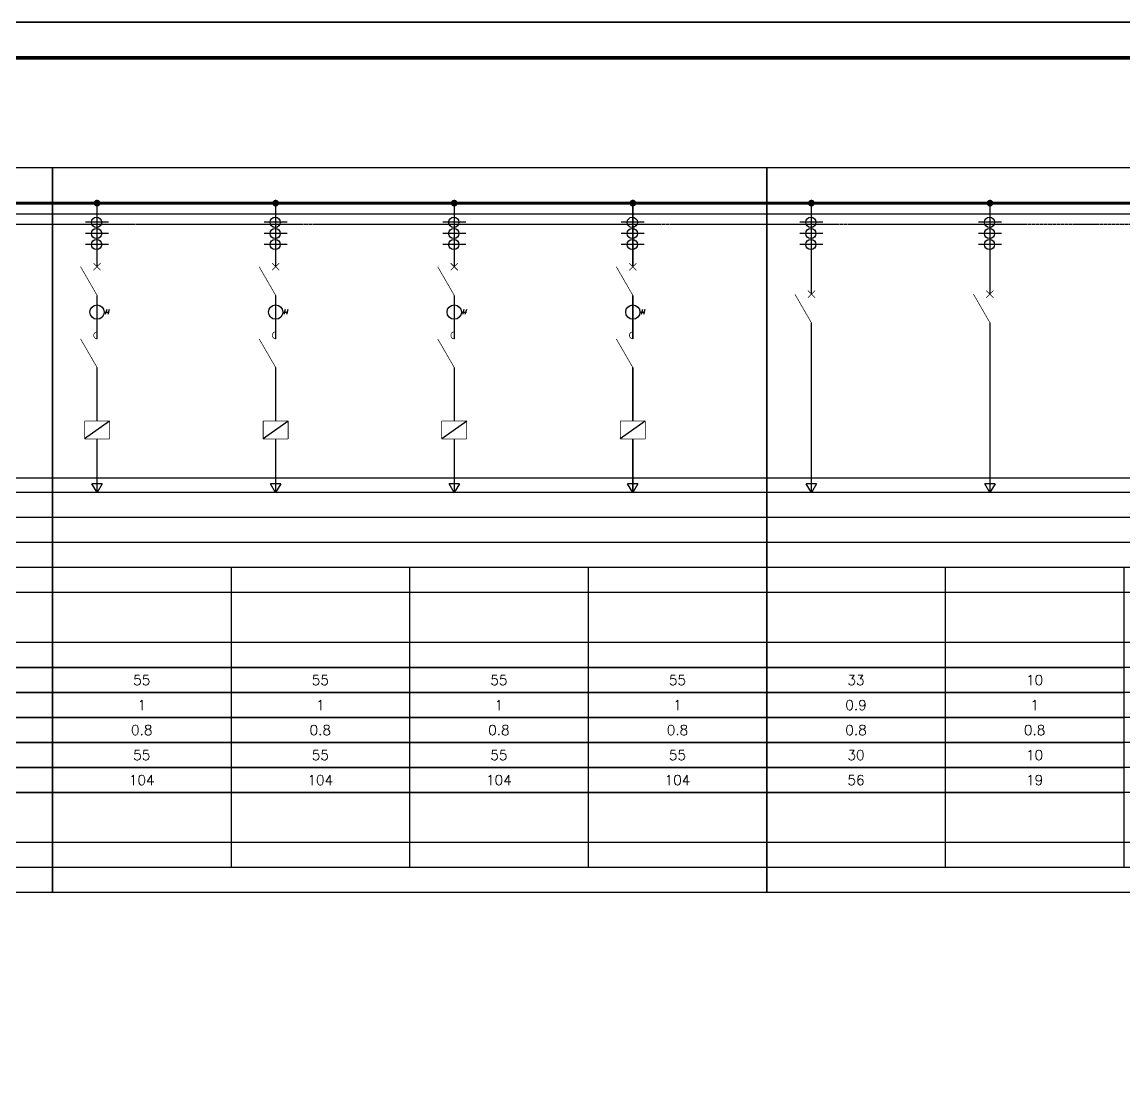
# Model space of a CAD drawing. Extents: x 776418 to 2076422, y -1170708 to 498544.
# Drawn here: x 944717 to 975570, y -1141008 to -1111308 of the extents above; entities that cross this region are included whole.
import ezdxf

# ---------------------------------------------------------------- set-up
doc = ezdxf.new("R2010")
doc.units = 0
doc.header["$LTSCALE"] = 1000
doc.header["$MEASUREMENT"] = 0
doc.linetypes.add('CENTER2', pattern=[1.125, 0.75, -0.125, 0.125, -0.125])
doc.linetypes.add('DOTE', pattern=[2.42, 2, -0.2, 0.02, -0.2])
doc.layers.get('0').update_dxf_attribs({"linetype": 'CONTINUOUS'})
for name, color, linetype in [('D', 3, 'CONTINUOUS'), ('DIM-动力', 3, 'CONTINUOUS'), ('ELEMENT', 3, 'CONTINUOUS'), ('TEL_DIM', 3, 'CONTINUOUS'), ('TEL_TITLE', 7, 'CONTINUOUS'), ('WIRE', 4, 'CONTINUOUS'), ('WIRE-接地', 4, 'CONTINUOUS'), ('WIRE-控制', 4, 'DOTE'), ('WIRE-系统', 4, 'CONTINUOUS'), ('WIRE-通讯', 4, 'CONTINUOUS'), ('电气', 6, 'CONTINUOUS'), ('电气表格', 4, 'CONTINUOUS')]:
    doc.layers.add(name, color=color, linetype=linetype)
doc.layers.add('DIM_MODI', color=6, linetype='CONTINUOUS', plot=False)
doc.styles.add('_TCH_DIM', font='SIMPLEX', dxfattribs={"bigfont": 'GBCBIG'})
doc.styles.add('TG_LINETYPE', font='SIMPLEX', dxfattribs={"width": 0.8, "height": 3, "bigfont": 'HZTXT'})
doc.linetypes.add('TG_接地', pattern='A,0.75,0,["/",TG_LINETYPE,S=0.05,R=-8.594367,X=-0.1,Y=-0.045],0.65,-0.13,0.13,-0.13', length=2)

# ---------------------------------------------------------------- blocks, each defined once
blk = doc.blocks.new('A$C47196D5D')
at = {"layer": 'ELEMENT'}
blk.add_line((700, 250), (0, -250), dxfattribs=at)
at = {"layer": 'ELEMENT', "const_width": 20}
for points in [[(0, 250), (700, 250)], [(0, -250), (0, 250)], [(700, 250), (700, -250)], [(700, -250), (0, -250)]]:
    blk.add_lwpolyline(points, dxfattribs=at)
blk = doc.blocks.new('断路器')
at = {"layer": 'ELEMENT', "const_width": 20}
for points in [[(-700, 100), (-900, -100)], [(-700, -100), (-900, 100)], [(0, 0), (-800, -462)]]:
    blk.add_lwpolyline(points, dxfattribs=at)
blk = doc.blocks.new('接触器')
at = {"layer": 'ELEMENT', "const_width": 20}
blk.add_lwpolyline([(-1000, 0, 0.934541), (-800, 0, -0.934541)], format="xyb", dxfattribs=at)
blk.add_lwpolyline([(0, 0), (-800, -462)], dxfattribs=at)
blk = doc.blocks.new('RCY45')
at = {"layer": 'D'}
for p, q in [((0, -2.5), (-1.5, 0)), ((1.5, 0), (-1.5, 0)), ((1.5, 0), (0, -2.5))]:
    blk.add_line(p, q, dxfattribs=at)
blk = doc.blocks.new('A$C678C1423')
at = {"layer": 'ELEMENT'}
for p, q in [((200, -3050, 353), (340, -3050, 353)), ((270, -2980, 353), (230, -3120, 353)), ((340, -2980, 353), (300, -3120, 353))]:
    blk.add_line(p, q, dxfattribs=at)
blk.add_circle((0, -3050, 353), 200, dxfattribs=at)
at = {"layer": 'WIRE-系统', "linetype": 'Continuous', "const_width": 90}
blk.add_lwpolyline([(50, 0, 1), (-50, 0, 1)], format="xyb", close=True, dxfattribs=at)
at = {"layer": 'WIRE-系统', "linetype": 'Continuous', "const_width": 40}
for points in [[(0, 0), (0, -1780)], [(0, -4600), (0, -6100)]]:
    blk.add_lwpolyline(points, dxfattribs=at)
for points, elevation in [([(0, -2580), (0, -3800)], 353), ([(0, -6600), (0, -8100)], -1858)]:
    blk.add_lwpolyline(points, dxfattribs=dict(at, elevation=elevation))
at = {"layer": 'DIM_MODI'}
blk.add_blockref('A$C47196D5D', (-350, -6350), dxfattribs=at)
at = {"layer": 'ELEMENT', "rotation": 270}
for name, p in [('断路器', (0, -2580, -1152)), ('接触器', (0, -4600, 353))]:
    blk.add_blockref(name, p, dxfattribs=at)
at = {"layer": '电气', "xscale": 96.8000000002794, "yscale": 96.8000000002794, "zscale": 96.8000000002794}
blk.add_blockref('RCY45', (0, -7858, 353), dxfattribs=at)
blk = doc.blocks.new('*T149')
at = {"color": 0, "linetype": 'ByBlock', "lineweight": -2, "transparency": 16777216}
for p, q in [((0, 0), (5000, 0)), ((0, 0), (0, -3500)), ((5000, 0), (5000, -3500)), ((0, -700), (5000, -700)), ((0, -1400), (5000, -1400)), ((0, -2100), (5000, -2100)), ((0, -2800), (5000, -2800)), ((0, -3500), (5000, -3500))]:
    blk.add_line(p, q, dxfattribs=at)
at = {"color": 0, "transparency": 16777216, "char_height": 280, "width": 4999.88, "attachment_point": 5, "style": '_TCH_DIM'}
for s, insert in [('55', (2500, -350)), ('1', (2500, -1050)), ('0.8', (2500, -1750)), ('55', (2500, -2450)), ('104', (2500, -3150))]:
    blk.add_mtext(s, dxfattribs=dict(at, insert=insert))
blk = doc.blocks.new('*T151')
at = {"color": 0, "linetype": 'ByBlock', "lineweight": -2, "transparency": 16777216}
for p, q in [((0, 0), (5000, 0)), ((0, 0), (0, -3500)), ((5000, 0), (5000, -3500)), ((0, -700), (5000, -700)), ((0, -1400), (5000, -1400)), ((0, -2100), (5000, -2100)), ((0, -2800), (5000, -2800)), ((0, -3500), (5000, -3500))]:
    blk.add_line(p, q, dxfattribs=at)
at = {"color": 0, "transparency": 16777216, "char_height": 280, "width": 4999.88, "attachment_point": 5, "style": '_TCH_DIM'}
for s, insert in [('10', (2500, -350)), ('1', (2500, -1050)), ('0.8', (2500, -1750)), ('10', (2500, -2450)), ('19', (2500, -3150))]:
    blk.add_mtext(s, dxfattribs=dict(at, insert=insert))
blk = doc.blocks.new('*T152')
at = {"color": 0, "linetype": 'ByBlock', "lineweight": -2, "transparency": 16777216}
for p, q in [((0, 0), (5000, 0)), ((0, 0), (0, -3500)), ((5000, 0), (5000, -3500)), ((0, -700), (5000, -700)), ((0, -1400), (5000, -1400)), ((0, -2100), (5000, -2100)), ((0, -2800), (5000, -2800)), ((0, -3500), (5000, -3500))]:
    blk.add_line(p, q, dxfattribs=at)
at = {"color": 0, "transparency": 16777216, "char_height": 280, "width": 4999.88, "attachment_point": 5, "style": '_TCH_DIM'}
for s, insert in [('33', (2500, -350)), ('0.9', (2500, -1050)), ('0.8', (2500, -1750)), ('30', (2500, -2450)), ('56', (2500, -3150))]:
    blk.add_mtext(s, dxfattribs=dict(at, insert=insert))
blk = doc.blocks.new('*T154')
at = {"color": 0, "linetype": 'ByBlock', "lineweight": -2, "transparency": 16777216}
for p, q in [((0, 0), (5000, 0)), ((0, 0), (0, -3500)), ((5000, 0), (5000, -3500)), ((0, -700), (5000, -700)), ((0, -1400), (5000, -1400)), ((0, -2100), (5000, -2100)), ((0, -2800), (5000, -2800)), ((0, -3500), (5000, -3500))]:
    blk.add_line(p, q, dxfattribs=at)
at = {"color": 0, "transparency": 16777216, "char_height": 280, "width": 4999.88, "attachment_point": 5, "style": '_TCH_DIM'}
for s, insert in [('45', (2500, -350)), ('1', (2500, -1050)), ('0.8', (2500, -1750)), ('45', (2500, -2450)), ('85', (2500, -3150))]:
    blk.add_mtext(s, dxfattribs=dict(at, insert=insert))
blk = doc.blocks.new('*T145')
at = {"color": 0, "linetype": 'ByBlock', "lineweight": -2, "transparency": 16777216}
for p, q in [((0, 0), (5000, 0)), ((0, 0), (0, -3500)), ((5000, 0), (5000, -3500)), ((0, -700), (5000, -700)), ((0, -1400), (5000, -1400)), ((0, -2100), (5000, -2100)), ((0, -2800), (5000, -2800)), ((0, -3500), (5000, -3500))]:
    blk.add_line(p, q, dxfattribs=at)
at = {"color": 0, "transparency": 16777216, "char_height": 280, "width": 4999.88, "attachment_point": 5, "style": '_TCH_DIM'}
for s, insert in [('55', (2500, -350)), ('1', (2500, -1050)), ('0.8', (2500, -1750)), ('55', (2500, -2450)), ('104', (2500, -3150))]:
    blk.add_mtext(s, dxfattribs=dict(at, insert=insert))
blk = doc.blocks.new('*T146')
at = {"color": 0, "linetype": 'ByBlock', "lineweight": -2, "transparency": 16777216}
for p, q in [((0, 0), (5000, 0)), ((0, 0), (0, -3500)), ((5000, 0), (5000, -3500)), ((0, -700), (5000, -700)), ((0, -1400), (5000, -1400)), ((0, -2100), (5000, -2100)), ((0, -2800), (5000, -2800)), ((0, -3500), (5000, -3500))]:
    blk.add_line(p, q, dxfattribs=at)
at = {"color": 0, "transparency": 16777216, "char_height": 280, "width": 4999.88, "attachment_point": 5, "style": '_TCH_DIM'}
for s, insert in [('55', (2500, -350)), ('1', (2500, -1050)), ('0.8', (2500, -1750)), ('55', (2500, -2450)), ('104', (2500, -3150))]:
    blk.add_mtext(s, dxfattribs=dict(at, insert=insert))
blk = doc.blocks.new('*T147')
at = {"color": 0, "linetype": 'ByBlock', "lineweight": -2, "transparency": 16777216}
for p, q in [((0, 0), (5000, 0)), ((0, 0), (0, -3500)), ((5000, 0), (5000, -3500)), ((0, -700), (5000, -700)), ((0, -1400), (5000, -1400)), ((0, -2100), (5000, -2100)), ((0, -2800), (5000, -2800)), ((0, -3500), (5000, -3500))]:
    blk.add_line(p, q, dxfattribs=at)
at = {"color": 0, "transparency": 16777216, "char_height": 280, "width": 4999.88, "attachment_point": 5, "style": '_TCH_DIM'}
for s, insert in [('55', (2500, -350)), ('1', (2500, -1050)), ('0.8', (2500, -1750)), ('55', (2500, -2450)), ('104', (2500, -3150))]:
    blk.add_mtext(s, dxfattribs=dict(at, insert=insert))
blk = doc.blocks.new('A$C00115E70')
at = {"layer": 'WIRE-通讯', "ltscale": 0.001}
blk.add_lwpolyline([(-84100, 59400), (0, 59400), (0, 0), (-84100, 0)], close=True, dxfattribs=at)

msp = doc.modelspace()

# ---------------------------------------------------------------- linework, layer by layer
at = {"color": 2}
for centre in [(946804, -1116914, -4453), (951804, -1116914, -5186), (956804, -1116914, -6250), (961804, -1116914, -8181), (966804, -1116914, -1185), (971804, -1116914, -3929), (946804, -1117226, -4453), (951804, -1117226, -5186), (956804, -1117226, -6250), (961804, -1117226, -8181), (966804, -1117226, -1185), (971804, -1117226, -3929), (946804, -1117537, -4453), (951804, -1117537, -5186), (956804, -1117537, -6250), (961804, -1117537, -8181), (966804, -1117537, -1185), (971804, -1117537, -3929)]:
    msp.add_circle(centre, 143, dxfattribs=at)
at = {"layer": 'DIM-动力', "ltscale": 0.001}
msp.add_lwpolyline([(908431, -1170708), (992531, -1170708), (992531, -1111308), (908431, -1111308)], close=True, dxfattribs=at)
at = {"layer": 'TEL_TITLE'}
msp.add_lwpolyline([(908431, -1170708), (992531, -1170708), (992531, -1111308), (908431, -1111308)], close=True, dxfattribs=at)
at = {"layer": 'TEL_TITLE', "const_width": 100}
msp.add_lwpolyline([(910931, -1169708), (991531, -1169708), (991531, -1112308), (910931, -1112308)], close=True, dxfattribs=at)
at = {"layer": 'WIRE', "color": 4}
for p, q in [((947139, -1116914, -4453), (946496, -1116914, -4453)), ((952139, -1116914, -5186), (951496, -1116914, -5186)), ((957139, -1116914, -6250), (956496, -1116914, -6250)), ((962139, -1116914, -8181), (961496, -1116914, -8181)), ((967139, -1116914, -1185), (966496, -1116914, -1185)), ((972139, -1116914, -3929), (971496, -1116914, -3929)), ((947139, -1117226, -4453), (946496, -1117226, -4453)), ((952139, -1117226, -5186), (951496, -1117226, -5186)), ((957139, -1117226, -6250), (956496, -1117226, -6250)), ((962139, -1117226, -8181), (961496, -1117226, -8181)), ((967139, -1117226, -1185), (966496, -1117226, -1185)), ((972139, -1117226, -3929), (971496, -1117226, -3929)), ((947139, -1117537, -4453), (946496, -1117537, -4453)), ((952139, -1117537, -5186), (951496, -1117537, -5186)), ((957139, -1117537, -6250), (956496, -1117537, -6250)), ((962139, -1117537, -8181), (961496, -1117537, -8181)), ((967139, -1117537, -1185), (966496, -1117537, -1185)), ((972139, -1117537, -3929), (971496, -1117537, -3929))]:
    msp.add_line(p, q, dxfattribs=at)
at = {"layer": 'WIRE-接地', "color": 4, "linetype": 'TG_接地'}
for p, q in [((925568, -1124072, -1437), (945568, -1124072, -322)), ((945568, -1124072, -3701), (965568, -1124072, -2586)), ((965568, -1124072, -432), (980571, -1124072, 404))]:
    msp.add_line(p, q, dxfattribs=at)
at = {"layer": 'WIRE-控制', "linetype": 'CENTER2', "ltscale": 0.1}
for p, q in [((976677, -1116978, -3063), (932371, -1116978, -2652)), ((945568, -1116978, -6074), (937918, -1116978, -4331)), ((945568, -1116978, -2725), (942918, -1116978, -2121)), ((947518, -1116978, -4453), (945568, -1116978, -4853)), ((948068, -1116978, -5098), (947918, -1116978, -5098)), ((952518, -1116978, -5516), (947918, -1116978, -4468)), ((957518, -1116978, -6579), (952918, -1116978, -5531)), ((962518, -1116978, -7643), (957918, -1116978, -6594)), ((965568, -1116978, -9129), (962918, -1116978, -8525)), ((967518, -1116978, -1185), (965568, -1116978, -1584)), ((968068, -1116978, -1830), (967918, -1116978, -1830)), ((972518, -1116978, -2248), (967918, -1116978, -1200))]:
    msp.add_line(p, q, dxfattribs=at)
at = {"layer": 'WIRE-系统', "linetype": 'Continuous'}
for p, q in [((925568, -1116678, -2589), (945568, -1116678, -1474)), ((945568, -1116678, -4853), (965568, -1116678, -3738)), ((965568, -1116678, -1584), (980571, -1116678, -748))]:
    msp.add_line(p, q, dxfattribs=at)
for points, const_width, elevation in [([(945568, -1116378), (925568, -1116378)], 90, -3342), ([(965568, -1116378), (945568, -1116378)], 90, -5605), ([(980571, -1116378), (965568, -1116378)], 90, -2337), ([(966818, -1116378), (966818, -1118926)], 40, -1185), ([(971818, -1116378), (971818, -1118926)], 40, -4258), ([(966818, -1119726), (966818, -1124478)], 40, -832), ([(971818, -1119726), (971818, -1124478)], 40, -3905)]:
    msp.add_lwpolyline(points, dxfattribs=dict(at, const_width=const_width, elevation=elevation))
at = {"layer": 'WIRE-系统', "linetype": 'Continuous', "const_width": 90}
for points, elevation in [([(966868, -1116378, 1), (966768, -1116378, 1)], -1185), ([(971868, -1116378, 1), (971768, -1116378, 1)], -4258)]:
    msp.add_lwpolyline(points, format="xyb", close=True, dxfattribs=dict(at, elevation=elevation))
at = {"layer": '电气表格'}
for p, q in [((945568, -1124478, -1474), (925568, -1124478, -2589)), ((965568, -1124478, -3738), (945568, -1124478, -4853)), ((980571, -1124478, -748), (965568, -1124478, -1584)), ((945568, -1125178, -1474), (925568, -1125178, -2589)), ((965568, -1125178, -3738), (945568, -1125178, -4853)), ((980571, -1125178, -748), (965568, -1125178, -1584)), ((945568, -1125878, -1474), (925568, -1125878, -2589)), ((965568, -1125878, -3738), (945568, -1125878, -4853)), ((980571, -1125878, -748), (965568, -1125878, -1584)), ((945568, -1126578, -1474), (925568, -1126578, -2589)), ((965568, -1126578, -3738), (945568, -1126578, -4853)), ((950568, -1126578, -5163), (950568, -1134978, -4468)), ((955568, -1126578, -6226), (955568, -1134978, -5532)), ((960568, -1126578, -6226), (960568, -1134978, -5532)), ((980571, -1126578, -748), (965568, -1126578, -1584)), ((970568, -1126578, -1989), (970568, -1134978, -1294)), ((975568, -1126578, -2958), (975568, -1134978, -2263)), ((945568, -1127278, -1474), (925568, -1127278, -2589)), ((965568, -1127278, -3738), (945568, -1127278, -4853)), ((980571, -1127278, -748), (965568, -1127278, -1584)), ((945568, -1128678, -1474), (925568, -1128678, -2589)), ((965568, -1128678, -3738), (945568, -1128678, -4853)), ((980571, -1128678, -748), (965568, -1128678, -1584)), ((945568, -1129378, 1706), (925568, -1129378, -2604)), ((965568, -1129378, -557), (945568, -1129378, -4867)), ((980571, -1129378, 1634), (965568, -1129378, -1599)), ((945568, -1130078, 1706), (925568, -1130078, -2604)), ((948068, -1130078, -5283), (945568, -1130078, -4853)), ((965568, -1130078, -557), (945568, -1130078, -4867)), ((953068, -1130078, -6346), (950568, -1130078, -5916)), ((958068, -1130078, -6346), (955568, -1130078, -5916)), ((963068, -1130078, -3019), (960568, -1130078, -2589)), ((968068, -1130078, -2014), (965568, -1130078, -1584)), ((980571, -1130078, 1634), (965568, -1130078, -1599)), ((973068, -1130078, -3909), (970568, -1130078, -3479)), ((945568, -1130778, 1706), (925568, -1130778, -2604)), ((948068, -1130778, -5283), (945568, -1130778, -4853)), ((965568, -1130778, -557), (945568, -1130778, -4867)), ((953068, -1130778, -6346), (950568, -1130778, -5916)), ((958068, -1130778, -6346), (955568, -1130778, -5916)), ((963068, -1130778, -3019), (960568, -1130778, -2589)), ((968068, -1130778, -2014), (965568, -1130778, -1584)), ((980571, -1130778, 1634), (965568, -1130778, -1599)), ((973068, -1130778, -3909), (970568, -1130778, -3479)), ((945568, -1131478, 1706), (925568, -1131478, -2604)), ((948068, -1131478, -5283), (945568, -1131478, -4853)), ((965568, -1131478, -557), (945568, -1131478, -4867)), ((953068, -1131478, -6346), (950568, -1131478, -5916)), ((958068, -1131478, -6346), (955568, -1131478, -5916)), ((963068, -1131478, -3019), (960568, -1131478, -2589)), ((968068, -1131478, -2014), (965568, -1131478, -1584)), ((980571, -1131478, 1634), (965568, -1131478, -1599)), ((973068, -1131478, -3909), (970568, -1131478, -3479)), ((945568, -1132178, 1706), (925568, -1132178, -2604)), ((948068, -1132178, -5283), (945568, -1132178, -4853)), ((965568, -1132178, -557), (945568, -1132178, -4867)), ((953068, -1132178, -6346), (950568, -1132178, -5916)), ((958068, -1132178, -6346), (955568, -1132178, -5916)), ((963068, -1132178, -3019), (960568, -1132178, -2589)), ((968068, -1132178, -2014), (965568, -1132178, -1584)), ((980571, -1132178, 1634), (965568, -1132178, -1599)), ((973068, -1132178, -3909), (970568, -1132178, -3479)), ((945568, -1132878, -2335), (925568, -1132878, -2589)), ((945568, -1132878, -1474), (925568, -1132878, -2589)), ((965568, -1132878, -4598), (945568, -1132878, -4853)), ((965568, -1132878, -3738), (945568, -1132878, -4853)), ((948068, -1132878, -5283), (945568, -1132878, -4853)), ((953068, -1132878, -6346), (950568, -1132878, -5916)), ((958068, -1132878, -6346), (955568, -1132878, -5916)), ((963068, -1132878, -3019), (960568, -1132878, -2589)), ((980571, -1132878, -1393), (965568, -1132878, -1584)), ((980571, -1132878, -748), (965568, -1132878, -1584)), ((968068, -1132878, -2014), (965568, -1132878, -1584)), ((973068, -1132878, -3909), (970568, -1132878, -3479)), ((945568, -1134278, -1474), (925568, -1134278, -2589)), ((965568, -1134278, -3738), (945568, -1134278, -4853)), ((980571, -1134278, -748), (965568, -1134278, -1584)), ((945568, -1134978, -1474), (925568, -1134978, -2589)), ((965568, -1134978, -3738), (945568, -1134978, -4853)), ((965568, -1134978, -3738), (945568, -1134978, -4853)), ((980571, -1134978, -748), (965568, -1134978, -1584)), ((980571, -1134978, -748), (965568, -1134978, -1584))]:
    msp.add_line(p, q, dxfattribs=at)
msp.add_lwpolyline([(925568, -1115378), (945568, -1115378), (945568, -1135678), (925568, -1135678)], close=True, dxfattribs=at)
for points, elevation in [([(965568, -1135678), (945568, -1135678), (945568, -1115378), (948068, -1115378)], -4100), ([(980568, -1135678), (965568, -1135678), (965568, -1115378), (968068, -1115378)], -832), ([(965568, -1125878), (965568, -1115378), (980571, -1115378), (980571, -1135678), (965568, -1135678), (965568, -1126578)], 1005)]:
    msp.add_lwpolyline(points, dxfattribs=dict(at, elevation=elevation))
at = {"layer": '电气表格', "elevation": -2263}
msp.add_lwpolyline([(945568, -1115378), (965568, -1115378), (965568, -1135678), (945568, -1135678)], close=True, dxfattribs=at)

# ---------------------------------------------------------------- block references
for name, p in [('*T154', (940568, -1129378, 1063)), ('*T149', (945568, -1129378, -3326)), ('*T146', (950568, -1129378, -4389)), ('*T147', (955568, -1129378, -4389)), ('*T145', (960568, -1129378, -1063)), ('*T152', (965568, -1129378, -58)), ('*T151', (970568, -1129378, 1005))]:
    msp.add_blockref(name, p)
at = {"layer": 'ELEMENT', "rotation": 270}
for p in [(966818, -1119726, -2337), (971818, -1119726, -5410)]:
    msp.add_blockref('断路器', p, dxfattribs=at)
at = {"layer": 'TEL_DIM'}
for p in [(946818, -1116378, -4453), (951818, -1116378, -5516), (956818, -1116378, -6579), (961818, -1116378, -8511)]:
    msp.add_blockref('A$C678C1423', p, dxfattribs=at)
at = {"layer": 'WIRE-通讯', "ltscale": 0.001}
msp.add_blockref('A$C00115E70', (992531, -1170708), dxfattribs=at)
at = {"layer": '电气', "xscale": 96.8000000002794, "yscale": 96.8000000002794, "zscale": 96.8000000002794}
for p in [(966818, -1124236, -832), (971818, -1124236, -3905)]:
    msp.add_blockref('RCY45', p, dxfattribs=at)

doc.saveas('drawing.dxf')
